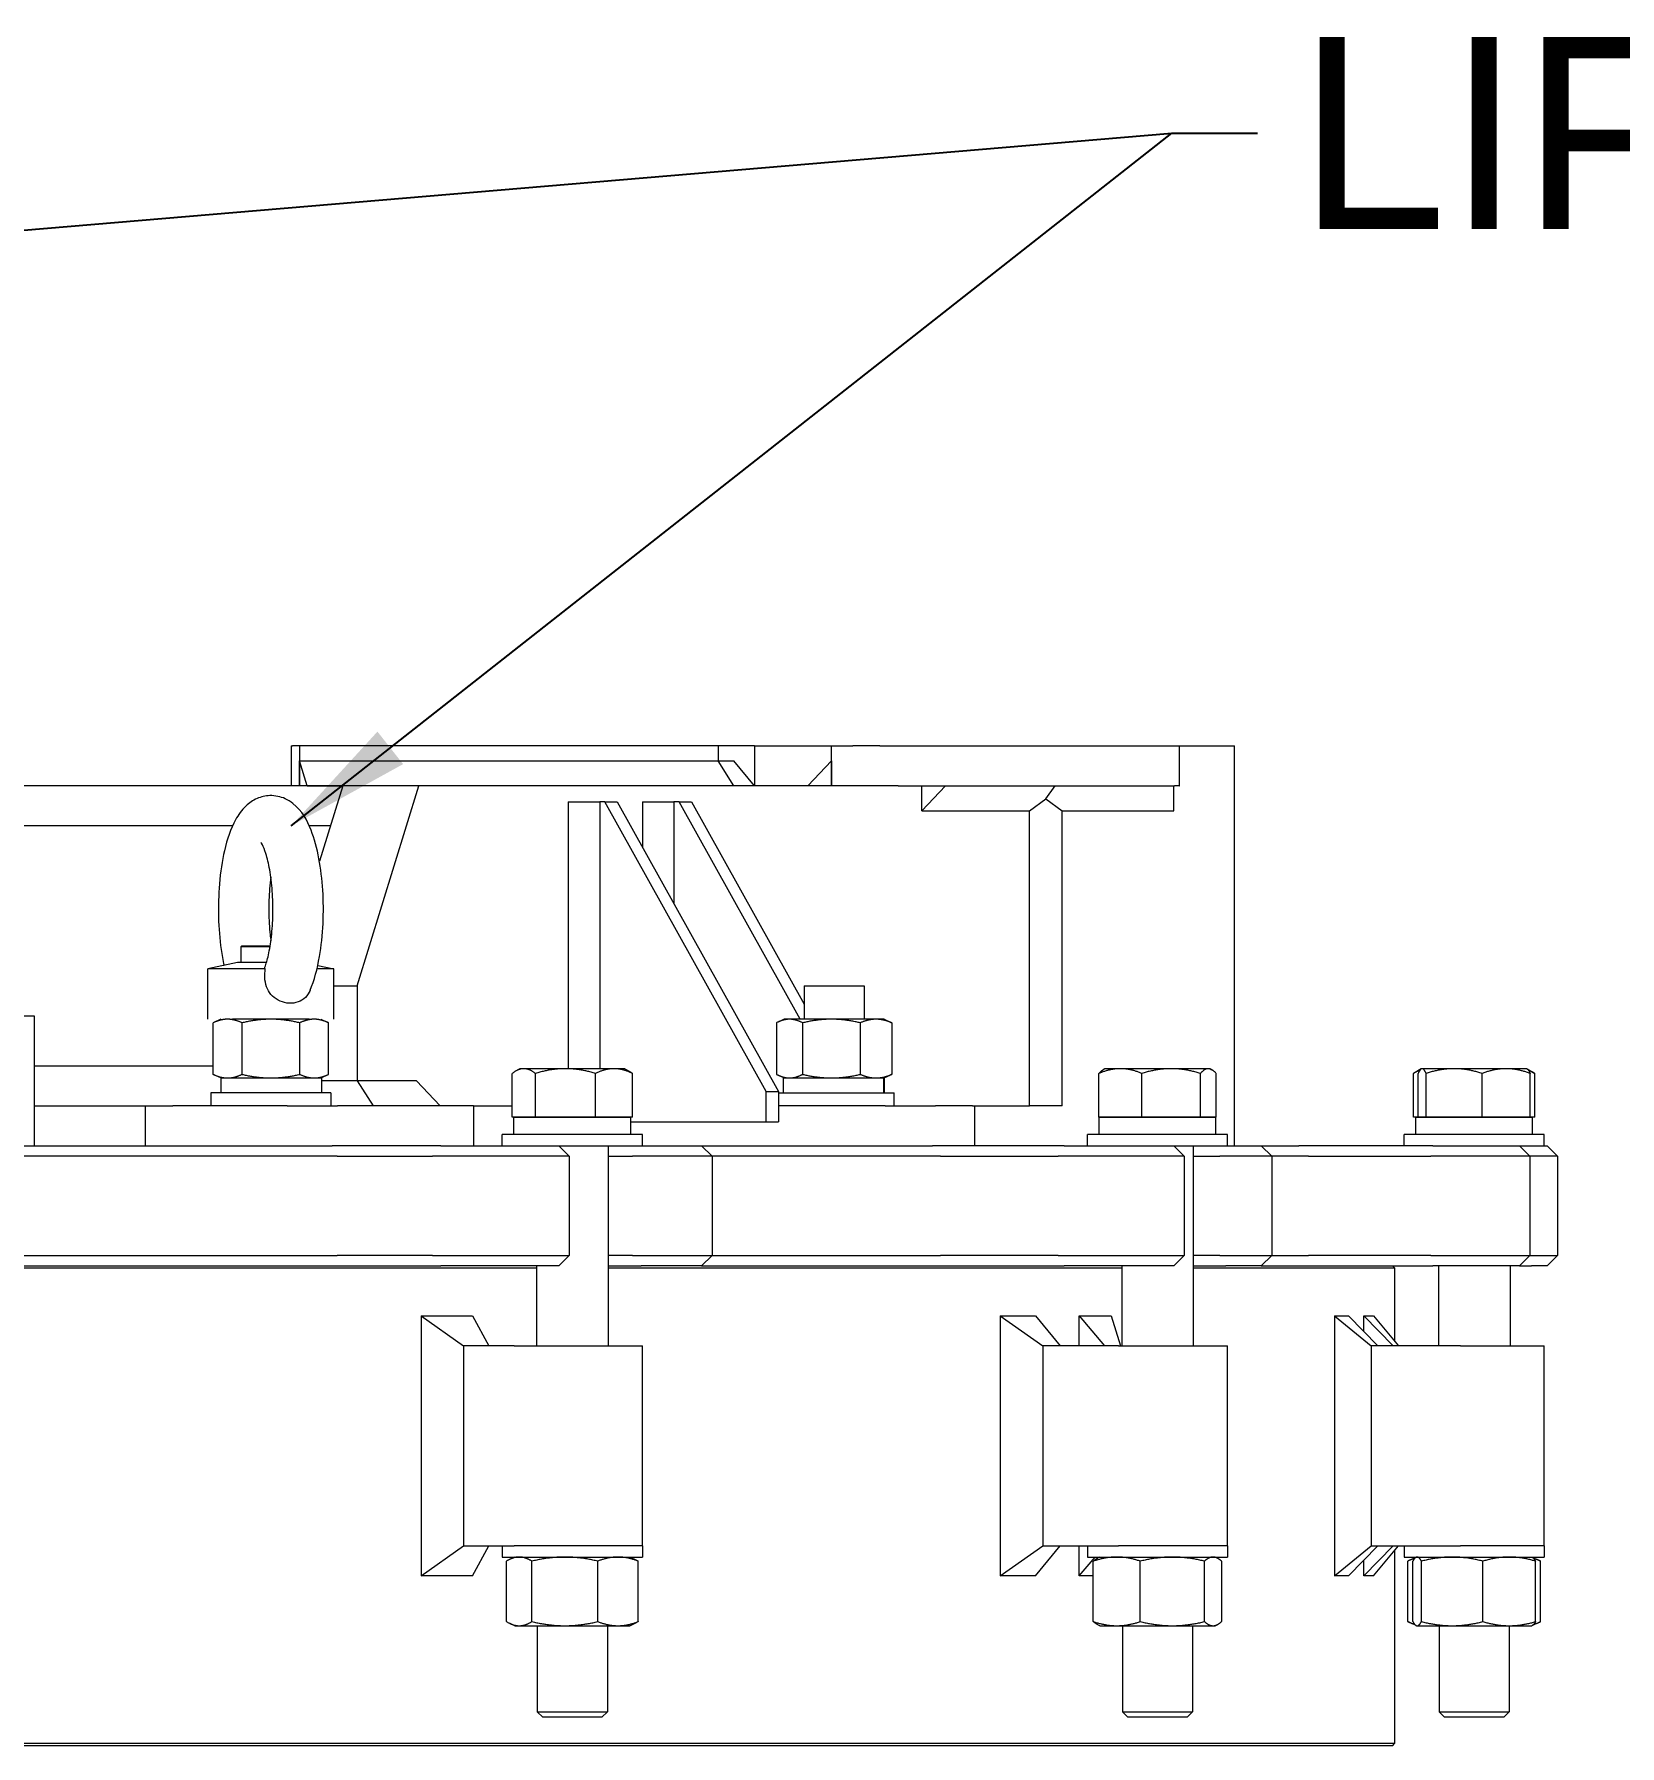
# Model space of a CAD drawing. Header units: inches. Extents: x 20 to 536, y 8 to 344.
# Drawn here: x 276.75 to 296.57, y 140.48 to 161.87 of the extents above; entities that cross this region are included whole.
import ezdxf

# ---------------------------------------------------------------- set-up
doc = ezdxf.new("R2010")
doc.units = ezdxf.units.IN
doc.header["$LTSCALE"] = 16
doc.header["$MEASUREMENT"] = 0
doc.layers.add('Symbol (ANSI)', color=7, linetype='Continuous', lineweight=25)
doc.layers.add('Visible (ANSI)', color=7, linetype='Continuous', lineweight=50)
doc.styles.add('MEMCOR Medium', font='arial.ttf')
doc.dimstyles.new('Default (ANSI)$7', dxfattribs={"dimscale": 16, "dimtxt": 0.15, "dimasz": 0.098425, "dimexe": 0.125, "dimexo": 0.0625, "dimgap": 0.031496, "dimtad": 0, "dimtih": 1, "dimtoh": 1, "dimdec": 4, "dimrnd": 1e-08, "dimzin": 3, "dimdsep": 46, "dimlunit": 5, "dimtxsty": 'MEMCOR Medium', "dimcen": 0.09, "dimdle": 0.393701, "dimclrd": 256, "dimclre": 256, "dimclrt": 256, "dimadec": 0, "dimazin": 1, "dimtfac": 0.8, "dimtofl": 0, "dimtmove": 0, "dimatfit": 3, "dimfxl": 1, "dimfrac": 1, "dimtolj": 1, "dimtzin": 4, "dimlwd": -1, "dimlwe": -1, "dimarcsym": 0})

msp = doc.modelspace()

# ---------------------------------------------------------------- linework, layer by layer
at = {"layer": 'Visible (ANSI)', "linetype": 'Continuous', "lineweight": 18}
for p, q in [((279.9657, 152.97597), (279.98038, 152.97597)), ((279.9657, 152.97597), (279.9657, 152.47597)), ((280.06753, 152.97597), (279.98038, 152.97597)), ((285.29834, 152.97597), (280.06753, 152.97597)), ((280.06753, 152.97597), (280.06753, 152.47597)), ((285.7525, 152.97597), (285.29834, 152.97597)), ((285.29834, 152.97597), (285.29834, 152.78847)), ((285.7525, 152.97597), (286.5125, 152.97597)), ((285.7525, 152.97597), (285.7525, 152.47597)), ((286.5125, 152.97597), (286.71592, 152.97597)), ((286.71592, 152.97597), (286.98416, 152.97597)), ((286.71592, 152.47597), (286.71592, 152.97597)), ((287.31957, 152.97597), (286.98416, 152.97597)), ((287.31957, 152.97597), (291.00364, 152.97597)), ((291.00364, 152.97597), (291.06092, 152.97597)), ((291.06092, 152.97597), (291.0653, 152.97597)), ((291.0653, 152.97597), (291.7525, 152.97597)), ((291.0653, 152.47597), (291.0653, 152.97597)), ((291.7525, 147.97597), (291.7525, 152.97597)), ((280.1641, 152.47597), (280.06753, 152.78847)), ((280.06753, 152.47597), (280.06753, 152.78847)), ((280.06753, 152.78847), (285.29834, 152.78847)), ((285.29834, 152.78847), (285.49651, 152.78847)), ((285.49436, 152.47597), (285.29834, 152.78847)), ((285.7525, 152.47597), (285.49651, 152.78847)), ((286.41872, 152.47597), (286.71592, 152.78847)), ((286.71592, 152.78847), (286.71592, 152.47597)), ((280.60948, 152.47597), (274.72266, 152.47597)), ((280.1641, 152.47597), (280.60948, 152.47597)), ((280.60948, 152.47597), (280.31812, 151.53312)), ((281.56053, 152.47597), (280.60948, 152.47597)), ((280.78799, 149.97597), (281.56053, 152.47597)), ((287.5481, 152.47597), (281.56053, 152.47597)), ((287.5481, 152.47597), (291.00364, 152.47597)), ((287.8453, 152.16347), (288.14251, 152.47597)), ((287.8453, 152.16347), (287.8453, 152.47597)), ((289.39393, 152.31207), (289.513, 152.47597)), ((290.9925, 152.16347), (290.9925, 152.47597)), ((291.06092, 152.47597), (291.00364, 152.47597)), ((291.06092, 152.47597), (291.0653, 152.47597)), ((283.42622, 152.27597), (283.82, 152.27597)), ((283.42622, 152.27597), (283.42622, 148.9396)), ((283.88419, 152.27597), (283.82, 152.27597)), ((283.82, 152.27597), (283.82, 148.9396)), ((285.90043, 148.65597), (283.88419, 152.27597)), ((283.88419, 152.27597), (284.0387, 152.27597)), ((284.0387, 152.27597), (286.05494, 148.65597)), ((284.35328, 152.27597), (284.74705, 152.27597)), ((284.35328, 152.27597), (284.35328, 151.71118)), ((284.81125, 152.27597), (284.74705, 152.27597)), ((284.74705, 152.27597), (284.74705, 151.00419)), ((286.3251, 149.55797), (284.81125, 152.27597)), ((284.81125, 152.27597), (284.96575, 152.27597)), ((284.96575, 152.27597), (286.37412, 149.74736)), ((287.8453, 152.16347), (289.18939, 152.16347)), ((289.18939, 152.16347), (289.39393, 152.31207)), ((289.18939, 148.47597), (289.18939, 152.16347)), ((289.39393, 152.31207), (289.59846, 152.16347)), ((289.59846, 148.47597), (289.59846, 152.16347)), ((289.59846, 152.16347), (290.9925, 152.16347)), ((279.23228, 151.97597), (274.72266, 151.97597)), ((280.45497, 151.97597), (280.19052, 151.97597)), ((279.3489, 150.47597), (279.3364, 150.46347)), ((279.70039, 150.46347), (279.3364, 150.46347)), ((279.3364, 150.46347), (279.3364, 150.26697)), ((279.3489, 150.47597), (279.70244, 150.47597)), ((279.29606, 150.26697), (278.924, 150.18789)), ((279.65663, 150.26697), (279.29606, 150.26697)), ((280.29693, 150.2308), (280.4988, 150.18789)), ((279.64137, 150.18789), (278.924, 150.18789)), ((278.924, 149.55797), (278.924, 150.18789)), ((280.4988, 150.18789), (280.2871, 150.18789)), ((280.4988, 149.55797), (280.4988, 150.18789)), ((280.4988, 149.97597), (280.78799, 149.97597)), ((280.78799, 149.97597), (280.78799, 148.78847)), ((286.37412, 149.97597), (287.12412, 149.97597)), ((286.37412, 149.97597), (286.37412, 149.55797)), ((287.12412, 149.97597), (287.12412, 149.55797)), ((260.75466, 149.60097), (276.75466, 149.60097)), ((276.75466, 149.60097), (276.75466, 147.97597)), ((279.0864, 149.55797), (278.98972, 149.51288)), ((280.19034, 149.55797), (279.23247, 149.55797)), ((280.3364, 149.55797), (280.43309, 149.51288)), ((286.12412, 149.55797), (286.04809, 149.52252)), ((286.1919, 149.55797), (286.12412, 149.55797)), ((286.71566, 149.55797), (286.1919, 149.55797)), ((287.27288, 149.55797), (286.71566, 149.55797)), ((287.37412, 149.55797), (287.27288, 149.55797)), ((287.37412, 149.55797), (287.45014, 149.52252)), ((278.98972, 148.86905), (278.98972, 149.51288)), ((279.35056, 148.86905), (279.35056, 149.51288)), ((280.07225, 148.86905), (280.07225, 149.51288)), ((280.43309, 148.86905), (280.43309, 149.51288)), ((286.02846, 149.51288), (286.02846, 148.86905)), ((286.35533, 149.51288), (286.35533, 148.86905)), ((287.07599, 149.51288), (287.07599, 148.86905)), ((287.46977, 149.51288), (287.46977, 148.86905)), ((276.75466, 148.97597), (278.98972, 148.97597)), ((282.82195, 148.9396), (282.7679, 148.90839)), ((282.87189, 148.9396), (282.82195, 148.9396)), ((283.39233, 148.9396), (282.87189, 148.9396)), ((283.99839, 148.9396), (283.39233, 148.9396)), ((284.13395, 148.9396), (283.99839, 148.9396)), ((284.13395, 148.9396), (284.188, 148.90839)), ((290.13362, 148.9396), (290.11048, 148.92624)), ((290.32576, 148.9396), (290.13362, 148.9396)), ((290.95941, 148.9396), (290.32576, 148.9396)), ((291.42327, 148.9396), (290.95941, 148.9396)), ((291.44562, 148.9396), (291.42327, 148.9396)), ((291.44562, 148.9396), (291.46877, 148.92624)), ((294.08501, 148.93633), (293.98919, 148.881)), ((294.09067, 148.9396), (294.08501, 148.93633)), ((294.09628, 148.9396), (294.09067, 148.9396)), ((294.49563, 148.9396), (294.09628, 148.9396)), ((295.14602, 148.9396), (294.49563, 148.9396)), ((295.40267, 148.9396), (295.14602, 148.9396)), ((295.40267, 148.9396), (295.40833, 148.93633)), ((295.40833, 148.93633), (295.50416, 148.881)), ((279.0864, 148.82397), (278.98972, 148.86905)), ((279.08593, 148.82397), (279.08593, 148.63597)), ((279.08593, 148.82397), (280.3439, 148.82397)), ((280.3364, 148.82397), (280.43309, 148.86905)), ((280.3439, 148.82397), (280.3439, 148.63597)), ((280.78799, 148.78847), (280.3439, 148.78847)), ((281.52963, 148.78847), (280.78799, 148.78847)), ((280.78799, 148.78847), (280.98863, 148.47597)), ((281.52963, 148.78847), (281.82684, 148.47597)), ((282.72695, 148.3356), (282.72695, 148.881)), ((283.01683, 148.3356), (283.01683, 148.881)), ((283.76783, 148.3356), (283.76783, 148.881)), ((284.22896, 148.3356), (284.22896, 148.881)), ((286.12412, 148.82397), (286.04809, 148.85942)), ((286.11662, 148.82397), (287.37094, 148.82397)), ((286.11662, 148.63597), (286.11662, 148.82397)), ((287.37094, 148.63597), (287.37094, 148.82397)), ((287.37094, 148.82397), (287.37412, 148.82397)), ((287.37412, 148.82397), (287.45014, 148.85942)), ((287.37749, 148.82397), (287.37412, 148.82397)), ((287.37749, 148.63597), (287.37749, 148.82397)), ((290.05795, 148.3356), (290.05795, 148.881)), ((290.59357, 148.3356), (290.59357, 148.881)), ((291.32525, 148.3356), (291.32525, 148.881)), ((291.5213, 148.3356), (291.5213, 148.881)), ((293.98919, 148.3356), (293.98919, 148.881)), ((294.04685, 148.3356), (294.04685, 148.881)), ((294.14572, 148.3356), (294.14572, 148.881)), ((294.84554, 148.3356), (294.84554, 148.881)), ((295.4465, 148.3356), (295.4465, 148.881)), ((295.50416, 148.3356), (295.50416, 148.881)), ((280.4614, 148.63597), (278.9614, 148.63597)), ((278.9614, 148.63597), (278.9614, 148.47597)), ((280.4614, 148.63597), (280.4614, 148.47597)), ((285.90043, 148.65597), (286.05494, 148.65597)), ((285.90043, 148.27597), (285.90043, 148.65597)), ((286.05494, 148.65597), (286.05494, 148.27597)), ((286.05494, 148.63597), (287.49912, 148.63597)), ((287.49912, 148.47597), (287.49912, 148.63597)), ((276.75466, 148.47597), (278.14122, 148.47597)), ((278.14122, 148.47597), (278.48671, 148.47597)), ((278.14122, 148.47597), (278.14122, 147.97597)), ((279.9133, 148.47597), (278.48671, 148.47597)), ((279.9133, 148.47597), (280.54333, 148.47597)), ((282.24293, 148.47597), (280.54333, 148.47597)), ((282.24293, 148.47597), (282.72695, 148.47597)), ((282.24293, 148.47597), (282.24293, 147.97597)), ((282.87189, 148.3356), (282.72695, 148.3356)), ((282.74845, 148.33559), (284.20745, 148.33559)), ((282.74845, 148.11659), (282.74845, 148.33559)), ((282.82195, 148.3356), (282.82195, 148.33559)), ((283.01683, 148.3356), (282.87189, 148.3356)), ((283.39233, 148.3356), (283.01683, 148.3356)), ((283.76783, 148.3356), (283.39233, 148.3356)), ((283.99839, 148.3356), (283.76783, 148.3356)), ((284.22896, 148.3356), (283.99839, 148.3356)), ((284.13395, 148.3356), (284.13395, 148.33559)), ((284.20745, 148.11659), (284.20745, 148.33559)), ((284.20745, 148.27597), (285.90043, 148.27597)), ((285.90043, 148.27597), (286.05494, 148.27597)), ((287.38642, 148.47597), (286.05494, 148.47597)), ((287.38642, 148.47597), (288.01646, 148.47597)), ((288.47998, 148.47597), (288.01646, 148.47597)), ((288.47998, 148.47597), (288.50446, 148.47597)), ((288.50446, 148.47597), (289.18939, 148.47597)), ((288.50446, 148.47597), (288.50446, 147.97597)), ((289.59846, 148.47597), (289.18939, 148.47597)), ((290.32576, 148.3356), (290.05795, 148.3356)), ((290.06012, 148.33559), (291.51912, 148.33559)), ((290.06012, 148.11659), (290.06012, 148.33559)), ((290.13362, 148.3356), (290.13362, 148.33559)), ((290.59357, 148.3356), (290.32576, 148.3356)), ((290.95941, 148.3356), (290.59357, 148.3356)), ((291.32525, 148.3356), (290.95941, 148.3356)), ((291.42327, 148.3356), (291.32525, 148.3356)), ((291.5213, 148.3356), (291.42327, 148.3356)), ((291.44562, 148.3356), (291.44562, 148.33559)), ((291.51912, 148.11659), (291.51912, 148.33559)), ((294.04685, 148.3356), (293.98919, 148.3356)), ((294.01717, 148.33559), (295.47617, 148.33559)), ((294.01717, 148.11659), (294.01717, 148.33559)), ((294.09628, 148.3356), (294.04685, 148.3356)), ((294.09067, 148.3356), (294.09067, 148.33559)), ((294.14572, 148.3356), (294.09628, 148.3356)), ((294.49563, 148.3356), (294.14572, 148.3356)), ((294.84554, 148.3356), (294.49563, 148.3356)), ((295.14602, 148.3356), (294.84554, 148.3356)), ((295.4465, 148.3356), (295.14602, 148.3356)), ((295.40267, 148.3356), (295.40267, 148.33559)), ((295.50416, 148.3356), (295.4465, 148.3356)), ((295.47617, 148.11659), (295.47617, 148.33559)), ((284.35295, 148.11659), (282.60295, 148.11659)), ((282.60295, 147.97597), (282.60295, 148.11659)), ((284.35295, 147.97597), (284.35295, 148.11659)), ((291.66462, 148.11659), (289.91462, 148.11659)), ((289.91462, 147.97597), (289.91462, 148.11659)), ((291.66462, 147.97597), (291.66462, 148.11659)), ((295.62167, 148.11659), (293.87167, 148.11659)), ((293.87167, 147.97597), (293.87167, 148.11659)), ((295.62167, 147.97597), (295.62167, 148.11659)), ((275.97457, 147.97597), (280.47781, 147.97597)), ((280.53909, 147.84597), (276.01231, 147.84597)), ((281.29861, 147.97597), (280.47781, 147.97597)), ((280.53909, 147.84597), (281.19052, 147.84597)), ((281.19052, 147.84597), (281.72879, 147.84597)), ((281.83689, 147.97597), (281.29861, 147.97597)), ((283.0839, 147.84597), (281.72879, 147.84597)), ((281.83689, 147.97597), (283.01582, 147.97597)), ((283.01582, 147.97597), (283.25347, 147.97597)), ((283.32267, 147.84597), (283.0839, 147.84597)), ((283.25347, 147.97597), (283.30958, 147.97597)), ((283.30958, 147.97597), (283.43958, 147.84597)), ((283.30958, 147.97597), (284.33915, 147.97597)), ((283.43958, 147.84597), (283.32267, 147.84597)), ((283.43958, 147.84597), (283.43958, 146.60597)), ((283.92545, 147.97597), (283.92545, 145.47597)), ((283.92545, 147.84597), (284.22892, 147.84597)), ((284.58138, 147.84597), (284.22892, 147.84597)), ((284.33915, 147.97597), (284.50619, 147.97597)), ((284.50619, 147.97597), (284.73364, 147.97597)), ((284.80991, 147.84597), (284.58138, 147.84597)), ((284.73364, 147.97597), (285.0932, 147.97597)), ((285.2232, 147.84597), (284.80991, 147.84597)), ((285.0932, 147.97597), (287.97908, 147.97597)), ((285.0932, 147.97597), (285.2232, 147.84597)), ((288.07957, 147.84597), (285.2232, 147.84597)), ((285.2232, 147.84597), (285.2232, 146.60597)), ((288.81608, 147.97597), (287.97908, 147.97597)), ((288.07957, 147.84597), (288.74386, 147.84597)), ((288.74386, 147.84597), (289.54945, 147.84597)), ((289.62167, 147.97597), (288.81608, 147.97597)), ((290.91482, 147.84597), (289.54945, 147.84597)), ((289.62167, 147.97597), (290.80954, 147.97597)), ((290.80954, 147.97597), (290.97255, 147.97597)), ((291.0786, 147.84597), (290.91482, 147.84597)), ((290.97255, 147.97597), (290.99466, 147.97597)), ((290.99466, 147.97597), (291.12466, 147.84597)), ((290.99466, 147.97597), (291.66462, 147.97597)), ((291.12466, 147.84597), (291.0786, 147.84597)), ((291.12466, 147.84597), (291.12466, 146.60597)), ((291.23712, 147.97597), (291.23712, 145.47597)), ((291.23712, 147.84597), (291.56912, 147.84597)), ((291.91964, 147.84597), (291.56912, 147.84597)), ((291.66462, 147.97597), (291.8096, 147.97597)), ((291.8096, 147.97597), (291.95735, 147.97597)), ((292.0681, 147.84597), (291.91964, 147.84597)), ((291.95735, 147.97597), (292.08616, 147.97597)), ((292.21616, 147.84597), (292.0681, 147.84597)), ((292.08616, 147.97597), (292.55361, 147.97597)), ((292.08616, 147.97597), (292.21616, 147.84597)), ((292.67801, 147.84597), (292.21616, 147.84597)), ((292.21616, 147.84597), (292.21616, 146.60597)), ((293.27939, 147.97597), (292.55361, 147.97597)), ((292.67801, 147.84597), (293.25402, 147.84597)), ((293.25402, 147.84597), (294.20428, 147.84597)), ((294.22964, 147.97597), (293.27939, 147.97597)), ((295.37205, 147.84597), (294.20428, 147.84597)), ((294.22964, 147.97597), (295.2456, 147.97597)), ((295.2456, 147.97597), (295.30917, 147.97597)), ((295.30917, 147.97597), (295.31216, 147.97597)), ((295.31216, 147.97597), (295.44216, 147.84597)), ((295.31216, 147.97597), (295.62167, 147.97597)), ((295.43592, 147.84597), (295.37205, 147.84597)), ((295.44216, 147.84597), (295.43592, 147.84597)), ((295.73125, 147.84597), (295.44216, 147.84597)), ((295.44216, 147.84597), (295.44216, 146.60597)), ((295.62167, 147.97597), (295.64866, 147.97597)), ((295.64866, 147.97597), (295.65955, 147.97597)), ((295.65955, 147.97597), (295.78955, 147.84597)), ((295.77703, 147.84597), (295.73125, 147.84597)), ((295.78955, 147.84597), (295.77703, 147.84597)), ((295.78955, 147.84597), (295.78955, 146.60597)), ((276.01231, 146.60597), (280.53909, 146.60597)), ((281.19052, 146.60597), (280.53909, 146.60597)), ((281.72879, 146.60597), (281.19052, 146.60597)), ((281.72879, 146.60597), (283.0839, 146.60597)), ((283.0839, 146.60597), (283.32267, 146.60597)), ((283.30958, 146.47597), (283.43958, 146.60597)), ((283.32267, 146.60597), (283.43958, 146.60597)), ((284.22892, 146.60597), (283.92545, 146.60597)), ((284.22892, 146.60597), (284.58138, 146.60597)), ((284.58138, 146.60597), (284.80991, 146.60597)), ((284.80991, 146.60597), (285.2232, 146.60597)), ((285.0932, 146.47597), (285.2232, 146.60597)), ((285.2232, 146.60597), (288.07957, 146.60597)), ((288.74386, 146.60597), (288.07957, 146.60597)), ((289.54945, 146.60597), (288.74386, 146.60597)), ((289.54945, 146.60597), (290.91482, 146.60597)), ((290.91482, 146.60597), (291.0786, 146.60597)), ((290.99466, 146.47597), (291.12466, 146.60597)), ((291.0786, 146.60597), (291.12466, 146.60597)), ((291.56912, 146.60597), (291.23712, 146.60597)), ((291.56912, 146.60597), (291.91964, 146.60597)), ((291.91964, 146.60597), (292.0681, 146.60597)), ((292.0681, 146.60597), (292.21616, 146.60597)), ((292.08616, 146.47597), (292.21616, 146.60597)), ((292.21616, 146.60597), (292.67801, 146.60597)), ((293.25402, 146.60597), (292.67801, 146.60597)), ((294.20428, 146.60597), (293.25402, 146.60597)), ((294.20428, 146.60597), (295.37205, 146.60597)), ((295.31216, 146.47597), (295.44216, 146.60597)), ((295.37205, 146.60597), (295.43592, 146.60597)), ((295.43592, 146.60597), (295.44216, 146.60597)), ((295.44216, 146.60597), (295.73125, 146.60597)), ((295.65955, 146.47597), (295.78955, 146.60597)), ((295.73125, 146.60597), (295.77703, 146.60597)), ((295.77703, 146.60597), (295.78955, 146.60597)), ((283.03045, 146.44472), (274.3723, 146.44472)), ((275.7453, 146.47597), (280.82106, 146.47597)), ((280.82106, 146.47597), (281.29861, 146.47597)), ((281.29861, 146.47597), (281.83689, 146.47597)), ((283.01582, 146.47597), (281.83689, 146.47597)), ((283.25347, 146.47597), (283.01582, 146.47597)), ((283.03045, 146.47597), (283.03045, 145.47597)), ((283.30958, 146.47597), (283.25347, 146.47597)), ((283.92545, 146.47597), (284.33701, 146.47597)), ((290.34212, 146.44472), (283.92545, 146.44472)), ((284.50619, 146.47597), (284.33701, 146.47597)), ((284.73364, 146.47597), (284.50619, 146.47597)), ((285.0932, 146.47597), (284.73364, 146.47597)), ((285.0932, 146.47597), (288.26839, 146.47597)), ((288.26839, 146.47597), (288.81608, 146.47597)), ((288.81608, 146.47597), (289.62167, 146.47597)), ((290.80954, 146.47597), (289.62167, 146.47597)), ((290.34212, 146.47597), (290.34212, 145.47597)), ((290.97255, 146.47597), (290.80954, 146.47597)), ((290.99466, 146.47597), (290.97255, 146.47597)), ((291.23712, 146.47597), (291.64135, 146.47597)), ((293.75589, 146.44472), (291.23712, 146.44472)), ((291.8096, 146.47597), (291.64135, 146.47597)), ((291.95735, 146.47597), (291.8096, 146.47597)), ((292.08616, 146.47597), (291.95735, 146.47597)), ((292.08616, 146.47597), (292.74493, 146.47597)), ((292.74493, 146.47597), (293.27939, 146.47597)), ((293.27939, 146.47597), (294.22964, 146.47597)), ((293.72464, 146.47597), (293.75589, 146.44472)), ((293.75589, 145.52812), (293.75589, 146.44472)), ((295.2456, 146.47597), (294.22964, 146.47597)), ((294.29917, 146.47597), (294.29917, 145.47597)), ((295.19417, 146.47597), (295.19417, 145.47597)), ((295.30917, 146.47597), (295.2456, 146.47597)), ((295.31216, 146.47597), (295.30917, 146.47597)), ((295.31216, 146.47597), (295.46139, 146.47597)), ((295.6031, 146.47597), (295.46139, 146.47597)), ((295.64866, 146.47597), (295.6031, 146.47597)), ((295.65955, 146.47597), (295.64866, 146.47597)), ((281.58802, 145.85081), (281.58802, 142.60112)), ((281.58802, 145.85081), (282.23231, 145.85081)), ((281.58802, 145.85081), (282.11695, 145.47597)), ((282.23231, 145.85081), (282.4344, 145.47597)), ((288.82205, 145.85081), (288.82205, 142.60112)), ((288.82205, 145.85081), (289.2647, 145.85081)), ((288.82205, 145.85081), (289.35545, 145.47597)), ((289.2647, 145.85081), (289.57224, 145.47597)), ((289.81207, 145.85081), (290.12781, 145.47597)), ((289.81207, 145.47597), (289.81207, 145.85081)), ((289.81207, 145.85081), (290.21081, 145.85081)), ((290.21081, 145.85081), (290.32769, 145.47597)), ((293.001, 145.85081), (293.001, 142.60112)), ((293.001, 145.85081), (293.17463, 145.85081)), ((293.001, 145.85081), (293.45766, 145.47597)), ((293.17463, 145.85081), (293.54079, 145.47597)), ((293.36684, 145.85081), (293.73588, 145.47597)), ((293.36684, 145.65404), (293.36684, 145.85081)), ((293.36684, 145.85081), (293.48867, 145.85081)), ((293.48867, 145.85081), (293.79907, 145.47597)), ((282.75042, 145.47597), (282.11695, 145.47597)), ((282.11695, 145.47597), (282.11695, 142.97597)), ((282.75042, 145.47597), (284.35295, 145.47597)), ((284.35295, 142.97597), (284.35295, 145.47597)), ((290.3035, 145.47597), (289.35545, 145.47597)), ((289.35545, 145.47597), (289.35545, 142.97597)), ((290.3035, 145.47597), (291.66462, 145.47597)), ((291.66462, 142.97597), (291.66462, 145.47597)), ((294.57597, 145.47597), (293.45766, 145.47597)), ((293.45766, 145.47597), (293.45766, 142.97597)), ((294.57597, 145.47597), (295.62167, 145.47597)), ((295.62167, 142.97597), (295.62167, 145.47597)), ((281.58802, 142.60112), (282.11695, 142.97597)), ((282.11695, 142.97597), (282.75042, 142.97597)), ((282.23231, 142.60112), (282.4344, 142.97597)), ((282.60295, 142.97597), (282.60295, 142.83534)), ((284.35295, 142.97597), (282.75042, 142.97597)), ((284.35295, 142.97597), (282.75042, 142.97597)), ((284.35295, 142.97597), (284.35295, 142.83534)), ((288.82205, 142.60112), (289.35545, 142.97597)), ((289.2647, 142.60112), (289.57224, 142.97597)), ((289.35545, 142.97597), (290.3035, 142.97597)), ((289.81207, 142.60112), (289.81207, 142.97597)), ((289.91462, 142.97597), (289.91462, 142.83534)), ((291.66462, 142.97597), (290.3035, 142.97597)), ((291.66462, 142.97597), (290.3035, 142.97597)), ((291.66462, 142.97597), (291.66462, 142.83534)), ((293.001, 142.60112), (293.45766, 142.97597)), ((293.17463, 142.60112), (293.54079, 142.97597)), ((293.36684, 142.60112), (293.73588, 142.97597)), ((293.45766, 142.97597), (294.57597, 142.97597)), ((293.48867, 142.60112), (293.79907, 142.97597)), ((293.75589, 140.50722), (293.75589, 142.92382)), ((293.87167, 142.97597), (293.87167, 142.83534)), ((295.62167, 142.97597), (294.57597, 142.97597)), ((295.62167, 142.97597), (294.57597, 142.97597)), ((295.62167, 142.97597), (295.62167, 142.83534)), ((282.60295, 142.83534), (284.35295, 142.83534)), ((282.65483, 142.02821), (282.65483, 142.78348)), ((282.75895, 142.83534), (282.69971, 142.80772)), ((282.97254, 142.02821), (282.97254, 142.78348)), ((283.79567, 142.02821), (283.79567, 142.78348)), ((284.19695, 142.83534), (284.25619, 142.80772)), ((284.30108, 142.02821), (284.30108, 142.78348)), ((289.81207, 142.60112), (290.00935, 142.83534)), ((289.91462, 142.83534), (291.66462, 142.83534)), ((289.98768, 142.02821), (289.98768, 142.78348)), ((290.07062, 142.83534), (290.04526, 142.82352)), ((290.57474, 142.02821), (290.57474, 142.78348)), ((291.37669, 142.02821), (291.37669, 142.78348)), ((291.50862, 142.83534), (291.53399, 142.82352)), ((291.59156, 142.02821), (291.59156, 142.78348)), ((293.36684, 142.60112), (293.36684, 142.79789)), ((293.87167, 142.83534), (295.62167, 142.83534)), ((294.02147, 142.83245), (293.91644, 142.78348)), ((293.91644, 142.02821), (293.91644, 142.78348)), ((293.97964, 142.02821), (293.97964, 142.78348)), ((294.02767, 142.83534), (294.02147, 142.83245)), ((294.08801, 142.02821), (294.08801, 142.78348)), ((294.85504, 142.02821), (294.85504, 142.78348)), ((295.46567, 142.83534), (295.47188, 142.83245)), ((295.47188, 142.83245), (295.5769, 142.78348)), ((295.5137, 142.02821), (295.5137, 142.78348)), ((295.5769, 142.02821), (295.5769, 142.78348)), ((282.23231, 142.60112), (281.58802, 142.60112)), ((289.2647, 142.60112), (288.82205, 142.60112)), ((289.98768, 142.60112), (289.81207, 142.60112)), ((293.17463, 142.60112), (293.001, 142.60112)), ((293.48867, 142.60112), (293.36684, 142.60112)), ((282.75895, 141.97634), (282.69971, 142.00397)), ((282.75895, 141.97634), (282.81368, 141.97634)), ((282.81368, 141.97634), (283.38411, 141.97634)), ((283.04045, 141.97634), (283.04045, 140.90171)), ((283.38411, 141.97634), (284.04837, 141.97634)), ((283.91545, 141.97634), (283.91545, 140.90171)), ((284.04837, 141.97634), (284.19695, 141.97634)), ((284.19695, 141.97634), (284.25619, 142.00397)), ((290.07062, 141.97634), (290.04526, 141.98817)), ((290.07062, 141.97634), (290.28121, 141.97634)), ((290.28121, 141.97634), (290.97572, 141.97634)), ((290.35212, 141.97634), (290.35212, 140.90171)), ((290.97572, 141.97634), (291.48412, 141.97634)), ((291.22712, 141.97634), (291.22712, 140.90171)), ((291.48412, 141.97634), (291.50862, 141.97634)), ((291.50862, 141.97634), (291.53399, 141.98817)), ((294.02147, 141.97924), (293.91644, 142.02821)), ((294.02767, 141.97634), (294.02147, 141.97924)), ((294.02767, 141.97634), (294.03382, 141.97634)), ((294.03382, 141.97634), (294.47152, 141.97634)), ((294.30917, 141.97634), (294.30917, 140.90171)), ((294.47152, 141.97634), (295.18437, 141.97634)), ((295.18417, 141.97634), (295.18417, 140.90171)), ((295.18437, 141.97634), (295.46567, 141.97634)), ((295.46567, 141.97634), (295.47188, 141.97924)), ((295.47188, 141.97924), (295.5769, 142.02821)), ((283.04045, 140.90171), (283.91545, 140.90171)), ((283.10861, 140.83559), (283.04045, 140.90171)), ((283.84729, 140.83559), (283.10861, 140.83559)), ((283.84729, 140.83559), (283.91545, 140.90171)), ((290.35212, 140.90171), (291.22712, 140.90171)), ((290.42029, 140.83559), (290.35212, 140.90171)), ((291.15896, 140.83559), (290.42029, 140.83559)), ((291.15896, 140.83559), (291.22712, 140.90171)), ((294.30917, 140.90171), (295.18417, 140.90171)), ((294.37733, 140.83559), (294.30917, 140.90171)), ((295.11601, 140.83559), (294.37733, 140.83559)), ((295.11601, 140.83559), (295.18417, 140.90171)), ((268.77648, 140.50722), (293.75589, 140.50722)), ((293.72464, 140.47597), (268.80089, 140.47597)), ((293.72464, 140.47597), (293.75589, 140.50722))]:
    msp.add_line(p, q, dxfattribs=at)
for points, knots in [([(280.20149, 149.92087), (280.25433, 150.04512), (280.29155, 150.18601), (280.34131, 150.47201), (280.35611, 150.61248), (280.36925, 150.89349), (280.36827, 151.03361), (280.35149, 151.30691), (280.3357, 151.43993), (280.28827, 151.69398), (280.25632, 151.8137), (280.16409, 152.04638), (280.10731, 152.15978), (279.95818, 152.27697), (279.92585, 152.29763), (279.83338, 152.33959), (279.76635, 152.35502), (279.6426, 152.35142), (279.58738, 152.33777), (279.48452, 152.29291), (279.43947, 152.2602), (279.34438, 152.17157), (279.3039, 152.11267), (279.20645, 151.93644), (279.16414, 151.80817), (279.10158, 151.53577), (279.08085, 151.39555), (279.05732, 151.11352), (279.05346, 150.97272), (279.06079, 150.69569), (279.07182, 150.55956), (279.09991, 150.36188), (279.11182, 150.29493), (279.12588, 150.2308)], [3.76997474, 3.76997474, 3.76997474, 3.76997474, 4.19963387, 4.19963387, 4.56211198, 4.56211198, 4.90855175, 4.90855175, 5.25587215, 5.25587215, 5.62101812, 5.62101812, 6.0449736, 6.0449736, 6.14387202, 6.14387202, 6.29216644, 6.29216644, 6.41712226, 6.41712226, 6.56359159, 6.56359159, 6.79275957, 6.79275957, 7.21480781, 7.21480781, 7.59032217, 7.59032217, 7.93942864, 7.93942864, 8.28504298, 8.28504298, 8.47084864, 8.47084864, 8.47084864, 8.47084864]), ([(279.63779, 150.20852), (279.6526, 150.25003), (279.66747, 150.30193), (279.69563, 150.42881), (279.70845, 150.50609), (279.72805, 150.67723), (279.73436, 150.7719), (279.73844, 150.96592), (279.73599, 151.06532), (279.72251, 151.25506), (279.71153, 151.34547), (279.68369, 151.50379), (279.66706, 151.5726), (279.63415, 151.67712), (279.61784, 151.71576), (279.59548, 151.75825), (279.5878, 151.76798), (279.5878, 151.76798)], [3.85541887, 3.85541887, 3.85541887, 3.85541887, 4.08951522, 4.08951522, 4.35754583, 4.35754583, 4.64449253, 4.64449253, 4.93837646, 4.93837646, 5.22972866, 5.22972866, 5.50714919, 5.50714919, 5.75234189, 5.75234189, 5.93934663, 5.93934663, 5.93934663, 5.93934663]), ([(279.7114, 151.33532), (279.70505, 151.28833), (279.69978, 151.23918), (279.68819, 151.09535), (279.68484, 150.99745), (279.68699, 150.80175), (279.69261, 150.70397), (279.70503, 150.58646), (279.70807, 150.56119), (279.7114, 150.53652)], [7.441846323, 7.441846323, 7.441846323, 7.441846323, 7.598984908, 7.598984908, 7.889546922, 7.889546922, 8.183607343, 8.183607343, 8.266116945, 8.266116945, 8.266116945, 8.266116945]), ([(280.20149, 149.92087), (280.19805, 149.91278), (280.1944, 149.9051), (280.17302, 149.86436), (280.15013, 149.83597), (280.0937, 149.79095), (280.06098, 149.77502), (279.98924, 149.75696), (279.95087, 149.75507), (279.87389, 149.76564), (279.83599, 149.77794), (279.76746, 149.8154), (279.73741, 149.83963), (279.68892, 149.897), (279.67081, 149.92861), (279.64437, 150.00014), (279.6374, 150.03907), (279.63365, 150.11507), (279.63612, 150.15181), (279.64137, 150.18789)], [0.72465452, 0.72465452, 0.72465452, 0.72465452, 0.81037425, 0.81037425, 1.20283151, 1.20283151, 1.59567121, 1.59567121, 1.99045995, 1.99045995, 2.38348301, 2.38348301, 2.7609854, 2.7609854, 3.1199212, 3.1199212, 3.50625859, 3.50625859, 3.86180885, 3.86180885, 3.86180885, 3.86180885])]:
    msp.add_open_spline(points, degree=3, knots=knots, dxfattribs=at)
msp.add_open_spline([(279.64137, 150.18789), (279.63653, 150.19466), (279.63532, 150.20159), (279.63779, 150.20852)], degree=3, dxfattribs=at)
for points, weights in [([(279.17014, 149.55797), (279.0864, 149.55797), (278.98972, 149.51288)], [1, 1.0379548493, 1]), ([(279.35056, 149.51288), (279.25387, 149.55797), (279.17014, 149.55797)], [1, 1.0379548493, 1]), ([(279.7114, 149.55797), (279.54393, 149.55797), (279.35056, 149.51288)], [1, 1.0379548493, 1]), ([(280.07225, 149.51288), (279.87887, 149.55797), (279.7114, 149.55797)], [1, 1.0379548493, 1]), ([(280.25267, 149.55797), (280.16893, 149.55797), (280.07225, 149.51288)], [1, 1.0379548493, 1]), ([(280.43309, 149.51288), (280.3364, 149.55797), (280.25267, 149.55797)], [1, 1.0379548493, 1]), ([(286.1919, 149.55797), (286.11605, 149.55797), (286.02846, 149.51288)], [1, 1.0379548493, 1]), ([(286.35533, 149.51288), (286.26775, 149.55797), (286.1919, 149.55797)], [1, 1.0379548493, 1]), ([(286.71566, 149.55797), (286.54843, 149.55797), (286.35533, 149.51288)], [1, 1.0379548493, 1]), ([(287.07599, 149.51288), (286.88289, 149.55797), (286.71566, 149.55797)], [1, 1.0379548493, 1]), ([(287.27288, 149.55797), (287.1815, 149.55797), (287.07599, 149.51288)], [1, 1.0379548493, 1]), ([(287.46977, 149.51288), (287.36426, 149.55797), (287.27288, 149.55797)], [1, 1.0379548493, 1]), ([(287.45014, 149.52252), (287.45981, 149.51801), (287.46977, 149.51288)], [1.00742993407, 1.00417399152, 1]), ([(282.87189, 148.9396), (282.80462, 148.9396), (282.72695, 148.881)], [1, 1.0379548493, 1]), ([(283.01683, 148.881), (282.93915, 148.9396), (282.87189, 148.9396)], [1, 1.0379548493, 1]), ([(283.39233, 148.9396), (283.21806, 148.9396), (283.01683, 148.881)], [1, 1.0379548493, 1]), ([(283.76783, 148.881), (283.5666, 148.9396), (283.39233, 148.9396)], [1, 1.0379548493, 1]), ([(283.99839, 148.9396), (283.89139, 148.9396), (283.76783, 148.881)], [1, 1.0379548493, 1]), ([(284.22896, 148.881), (284.1054, 148.9396), (283.99839, 148.9396)], [1, 1.0379548493, 1]), ([(284.188, 148.90839), (284.20782, 148.89695), (284.22896, 148.881)], [1.01477953359, 1.01005189042, 1]), ([(290.32576, 148.9396), (290.20147, 148.9396), (290.05795, 148.881)], [1, 1.0379548493, 1]), ([(290.05795, 148.881), (290.08565, 148.9119), (290.11048, 148.92624)], [1, 1.01965956375, 1.01895290532]), ([(290.59357, 148.881), (290.45005, 148.9396), (290.32576, 148.9396)], [1, 1.0379548493, 1]), ([(290.95941, 148.9396), (290.78962, 148.9396), (290.59357, 148.881)], [1, 1.0379548493, 1]), ([(291.32525, 148.881), (291.12919, 148.9396), (290.95941, 148.9396)], [1, 1.0379548493, 1]), ([(291.42327, 148.9396), (291.37778, 148.9396), (291.32525, 148.881)], [1, 1.0379548493, 1]), ([(291.5213, 148.881), (291.46877, 148.9396), (291.42327, 148.9396)], [1, 1.0379548493, 1]), ([(294.06722, 148.91837), (294.02994, 148.90454), (293.98919, 148.881)], [1.01810318657, 1.01490424563, 1]), ([(294.09628, 148.9396), (294.07334, 148.9396), (294.04685, 148.881)], [1, 1.0379548493, 1]), ([(294.14572, 148.881), (294.11923, 148.9396), (294.09628, 148.9396)], [1, 1.0379548493, 1]), ([(294.49563, 148.9396), (294.33324, 148.9396), (294.14572, 148.881)], [1, 1.0379548493, 1]), ([(294.84554, 148.881), (294.65803, 148.9396), (294.49563, 148.9396)], [1, 1.0379548493, 1]), ([(295.14602, 148.9396), (295.00657, 148.9396), (294.84554, 148.881)], [1, 1.0379548493, 1]), ([(295.4465, 148.881), (295.28547, 148.9396), (295.14602, 148.9396)], [1, 1.0379548493, 1]), ([(295.40833, 148.93633), (295.42613, 148.92606), (295.4465, 148.881)], [1.01375847525, 1.02892942038, 1]), ([(295.50416, 148.881), (295.4634, 148.90454), (295.42613, 148.91837)], [1, 1.01490424563, 1.01810318657]), ([(278.98972, 148.86905), (279.0864, 148.82397), (279.17014, 148.82397)], [1, 1.0379548493, 1]), ([(279.17014, 148.82397), (279.25387, 148.82397), (279.35056, 148.86905)], [1, 1.0379548493, 1]), ([(279.35056, 148.86905), (279.54393, 148.82397), (279.7114, 148.82397)], [1, 1.0379548493, 1]), ([(279.7114, 148.82397), (279.87887, 148.82397), (280.07225, 148.86905)], [1, 1.0379548493, 1]), ([(280.07225, 148.86905), (280.16893, 148.82397), (280.25267, 148.82397)], [1, 1.0379548493, 1]), ([(280.25267, 148.82397), (280.3364, 148.82397), (280.43309, 148.86905)], [1, 1.0379548493, 1]), ([(286.02846, 148.86905), (286.11605, 148.82397), (286.1919, 148.82397)], [1, 1.0379548493, 1]), ([(286.1919, 148.82397), (286.26775, 148.82397), (286.35533, 148.86905)], [1, 1.0379548493, 1]), ([(286.35533, 148.86905), (286.54843, 148.82397), (286.71566, 148.82397)], [1, 1.0379548493, 1]), ([(286.71566, 148.82397), (286.88289, 148.82397), (287.07599, 148.86905)], [1, 1.0379548493, 1]), ([(287.07599, 148.86905), (287.1815, 148.82397), (287.27288, 148.82397)], [1, 1.0379548493, 1]), ([(287.27288, 148.82397), (287.36426, 148.82397), (287.46977, 148.86905)], [1, 1.0379548493, 1]), ([(287.46977, 148.86905), (287.45981, 148.86393), (287.45014, 148.85942)], [1, 1.00417399152, 1.00742993407]), ([(282.81368, 142.83534), (282.73996, 142.83534), (282.65483, 142.78348)], [1, 1.0379548493, 1]), ([(282.97254, 142.78348), (282.88741, 142.83534), (282.81368, 142.83534)], [1, 1.0379548493, 1]), ([(283.38411, 142.83534), (283.1931, 142.83534), (282.97254, 142.78348)], [1, 1.0379548493, 1]), ([(283.79567, 142.78348), (283.57511, 142.83534), (283.38411, 142.83534)], [1, 1.0379548493, 1]), ([(284.04837, 142.83534), (283.93109, 142.83534), (283.79567, 142.78348)], [1, 1.0379548493, 1]), ([(284.30108, 142.78348), (284.16566, 142.83534), (284.04837, 142.83534)], [1, 1.0379548493, 1]), ([(284.25619, 142.80772), (284.27791, 142.79759), (284.30108, 142.78348)], [1.01477953359, 1.01005189042, 1]), ([(290.28121, 142.83534), (290.14499, 142.83534), (289.98768, 142.78348)], [1, 1.0379548493, 1]), ([(289.98768, 142.78348), (290.01804, 142.81082), (290.04526, 142.82352)], [1, 1.01965956375, 1.01895290532]), ([(290.57474, 142.78348), (290.41744, 142.83534), (290.28121, 142.83534)], [1, 1.0379548493, 1]), ([(290.97572, 142.83534), (290.78962, 142.83534), (290.57474, 142.78348)], [1, 1.0379548493, 1]), ([(291.37669, 142.78348), (291.16181, 142.83534), (290.97572, 142.83534)], [1, 1.0379548493, 1]), ([(291.48412, 142.83534), (291.43426, 142.83534), (291.37669, 142.78348)], [1, 1.0379548493, 1]), ([(291.59156, 142.78348), (291.53399, 142.83534), (291.48412, 142.83534)], [1, 1.0379548493, 1]), ([(294.00197, 142.81655), (293.96111, 142.80431), (293.91644, 142.78348)], [1.01810318657, 1.01490424563, 1]), ([(294.03382, 142.83534), (294.00868, 142.83534), (293.97964, 142.78348)], [1, 1.0379548493, 1]), ([(294.08801, 142.78348), (294.05897, 142.83534), (294.03382, 142.83534)], [1, 1.0379548493, 1]), ([(294.47152, 142.83534), (294.29353, 142.83534), (294.08801, 142.78348)], [1, 1.0379548493, 1]), ([(294.85504, 142.78348), (294.64951, 142.83534), (294.47152, 142.83534)], [1, 1.0379548493, 1]), ([(295.18437, 142.83534), (295.03153, 142.83534), (294.85504, 142.78348)], [1, 1.0379548493, 1]), ([(295.5137, 142.78348), (295.33722, 142.83534), (295.18437, 142.83534)], [1, 1.0379548493, 1]), ([(295.47188, 142.83245), (295.49138, 142.82336), (295.5137, 142.78348)], [1.01375847525, 1.02892942038, 1]), ([(295.5769, 142.78348), (295.53223, 142.80431), (295.49138, 142.81655)], [1, 1.01490424563, 1.01810318657]), ([(282.65483, 142.02821), (282.73996, 141.97634), (282.81368, 141.97634)], [1, 1.0379548493, 1]), ([(282.81368, 141.97634), (282.88741, 141.97634), (282.97254, 142.02821)], [1, 1.0379548493, 1]), ([(282.97254, 142.02821), (283.1931, 141.97634), (283.38411, 141.97634)], [1, 1.0379548493, 1]), ([(283.38411, 141.97634), (283.57511, 141.97634), (283.79567, 142.02821)], [1, 1.0379548493, 1]), ([(283.79567, 142.02821), (283.93109, 141.97634), (284.04837, 141.97634)], [1, 1.0379548493, 1]), ([(284.04837, 141.97634), (284.16566, 141.97634), (284.30108, 142.02821)], [1, 1.0379548493, 1]), ([(284.30108, 142.02821), (284.27791, 142.01409), (284.25619, 142.00397)], [1, 1.01005189042, 1.01477953359]), ([(290.04526, 141.98817), (290.01804, 142.00086), (289.98768, 142.02821)], [1.01895290532, 1.01965956375, 1]), ([(289.98768, 142.02821), (290.14499, 141.97634), (290.28121, 141.97634)], [1, 1.0379548493, 1]), ([(290.28121, 141.97634), (290.41744, 141.97634), (290.57474, 142.02821)], [1, 1.0379548493, 1]), ([(290.57474, 142.02821), (290.78962, 141.97634), (290.97572, 141.97634)], [1, 1.0379548493, 1]), ([(290.97572, 141.97634), (291.16181, 141.97634), (291.37669, 142.02821)], [1, 1.0379548493, 1]), ([(291.37669, 142.02821), (291.43426, 141.97634), (291.48412, 141.97634)], [1, 1.0379548493, 1]), ([(291.48412, 141.97634), (291.53399, 141.97634), (291.59156, 142.02821)], [1, 1.0379548493, 1]), ([(293.91644, 142.02821), (293.96111, 142.00738), (294.00197, 141.99513)], [1, 1.01490424563, 1.01810318657]), ([(293.97964, 142.02821), (294.00868, 141.97634), (294.03382, 141.97634)], [1, 1.0379548493, 1]), ([(294.03382, 141.97634), (294.05897, 141.97634), (294.08801, 142.02821)], [1, 1.0379548493, 1]), ([(294.08801, 142.02821), (294.29353, 141.97634), (294.47152, 141.97634)], [1, 1.0379548493, 1]), ([(294.47152, 141.97634), (294.64951, 141.97634), (294.85504, 142.02821)], [1, 1.0379548493, 1]), ([(294.85504, 142.02821), (295.03153, 141.97634), (295.18437, 141.97634)], [1, 1.0379548493, 1]), ([(295.18437, 141.97634), (295.33722, 141.97634), (295.5137, 142.02821)], [1, 1.0379548493, 1]), ([(295.5137, 142.02821), (295.49138, 141.98833), (295.47188, 141.97924)], [1, 1.02892942038, 1.01375847525]), ([(295.49138, 141.99513), (295.53223, 142.00738), (295.5769, 142.02821)], [1.01810318657, 1.01490424563, 1])]:
    msp.add_rational_spline(points, weights, degree=2, dxfattribs=at)

# ---------------------------------------------------------------- texts
at = {"layer": 'Symbol (ANSI)', "insert": (292.54165, 161.83492), "char_height": 2.4000001, "width": 22.9170747, "attachment_point": 1, "style": 'MEMCOR Medium'}
msp.add_mtext('\\fArial|b0|i0;LIFTING LUGS', dxfattribs=at)

# ---------------------------------------------------------------- leaders
at = {"layer": 'Symbol (ANSI)', "annotation_type": 0, "has_hookline": 1, "hookline_direction": 0, "text_width": 22.49386}
msp.add_leader([(257.78829, 152.35313), (259.25561, 157.95462), (290.96685, 160.63492), (292.03771, 160.63492)], dimstyle='Default (ANSI)$7', override={"dimtad": 0}, dxfattribs=at)
at = {"layer": 'Symbol (ANSI)'}
msp.add_leader([(279.9657, 151.97597), (290.96685, 160.63492)], dimstyle='Default (ANSI)$7', override={"dimtad": 0}, dxfattribs=at)

doc.saveas('drawing.dxf')
